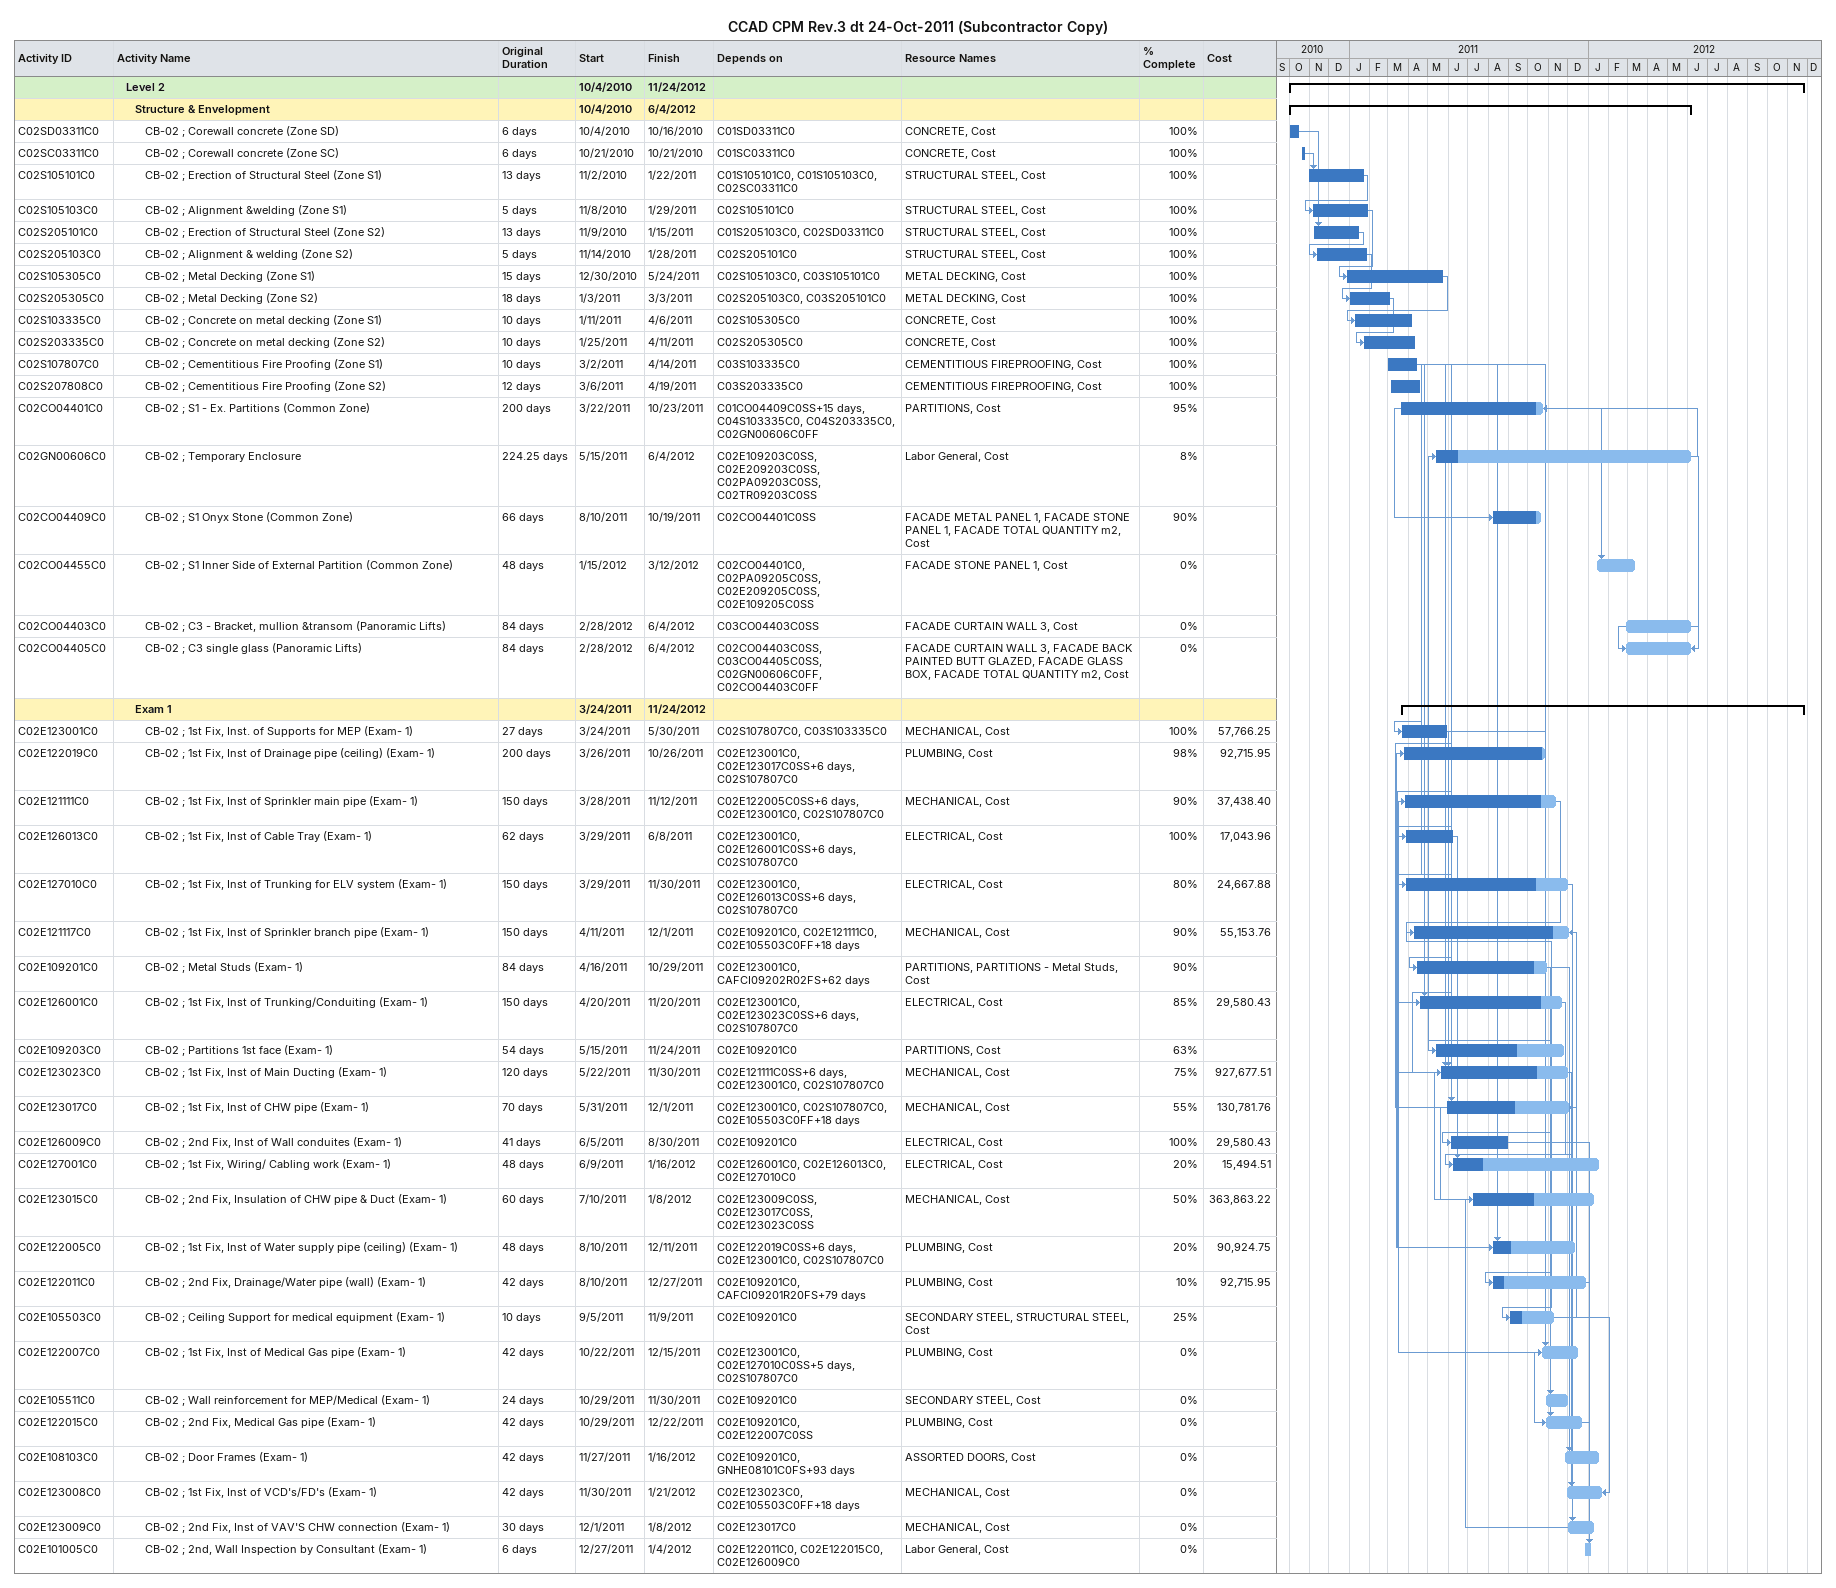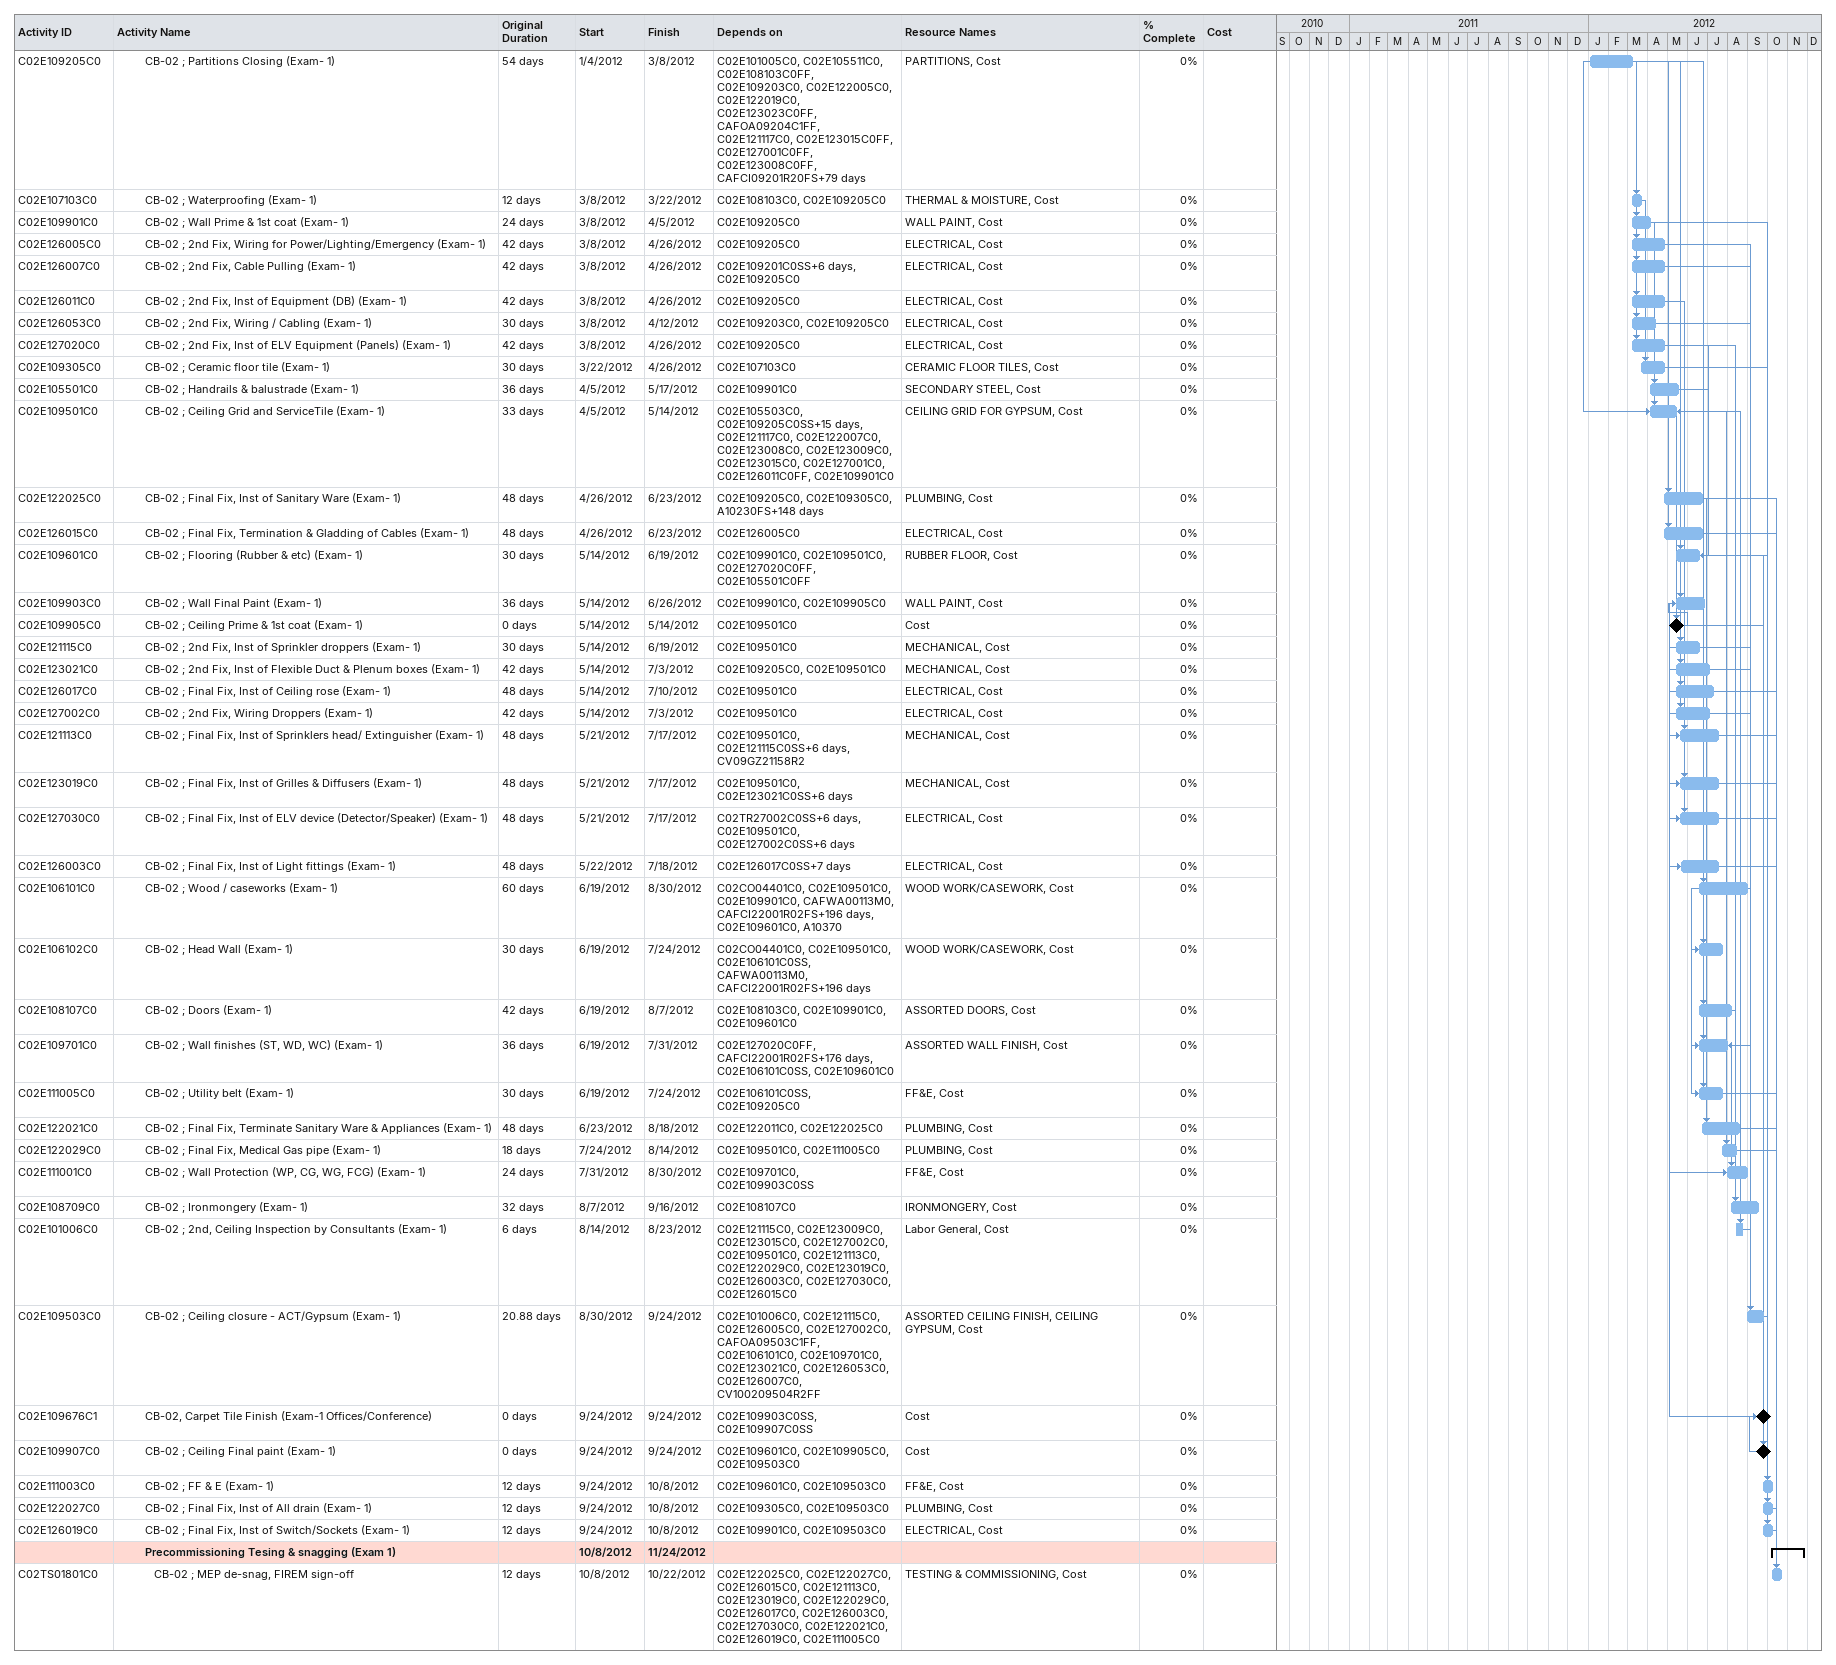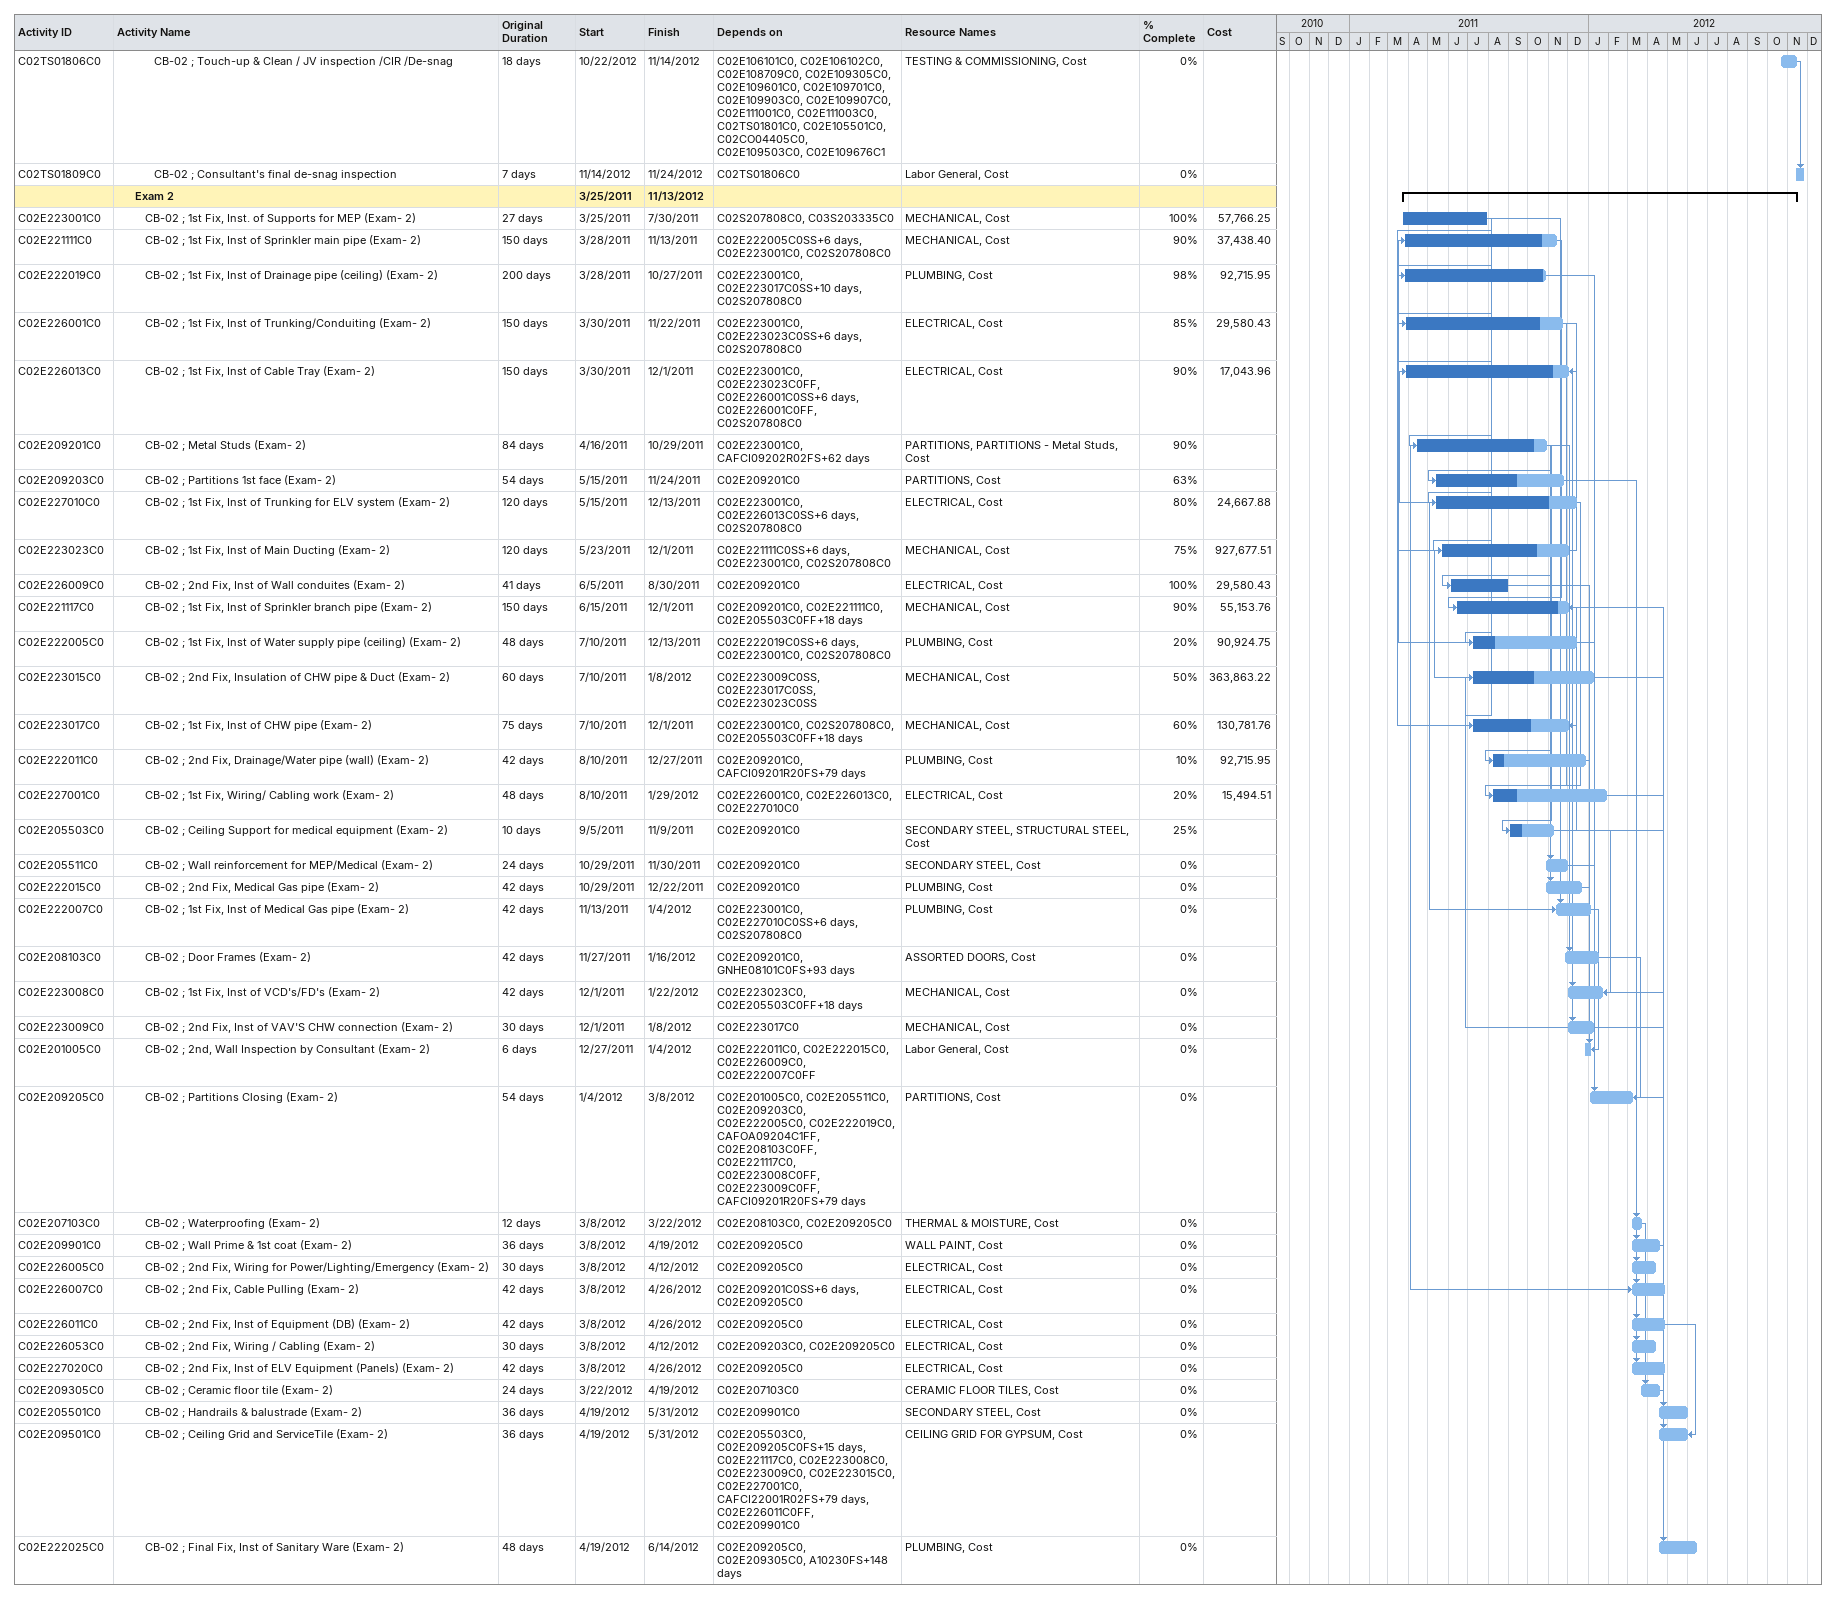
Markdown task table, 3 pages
CCAD CPM Rev.3 dt 24-Oct-2011 (Subcontractor Copy)

| ID | Level | Task | Original duration | Start | Finish | Predecessors | Resources | % complete | Cost |
|---|---|---|---|---|---|---|---|---|---|
|  | 2 | **Level 2** |  | 2010-10-04 | 2012-11-24 |  |  |  |  |
|  | 3 | **Structure & Envelopment** |  | 2010-10-04 | 2012-06-04 |  |  |  |  |
| C02SD03311C0 | 4 | CB-02 ; Corewall concrete (Zone SD) | 6d | 2010-10-04 | 2010-10-16 | C01SD03311C0 | CONCRETE, Cost | 100 |  |
| C02SC03311C0 | 4 | CB-02 ; Corewall concrete (Zone SC) | 6d | 2010-10-21 | 2010-10-21 | C01SC03311C0 | CONCRETE, Cost | 100 |  |
| C02S105101C0 | 4 | CB-02 ; Erection of Structural Steel (Zone S1) | 13d | 2010-11-02 | 2011-01-22 | C01S105101C0, C01S105103C0, C02SC03311C0 | STRUCTURAL STEEL, Cost | 100 |  |
| C02S105103C0 | 4 | CB-02 ; Alignment &welding (Zone S1) | 5d | 2010-11-08 | 2011-01-29 | C02S105101C0 | STRUCTURAL STEEL, Cost | 100 |  |
| C02S205101C0 | 4 | CB-02 ; Erection of Structural Steel (Zone S2) | 13d | 2010-11-09 | 2011-01-15 | C01S205103C0, C02SD03311C0 | STRUCTURAL STEEL, Cost | 100 |  |
| C02S205103C0 | 4 | CB-02 ; Alignment & welding (Zone S2) | 5d | 2010-11-14 | 2011-01-28 | C02S205101C0 | STRUCTURAL STEEL, Cost | 100 |  |
| C02S105305C0 | 4 | CB-02 ; Metal Decking (Zone S1) | 15d | 2010-12-30 | 2011-05-24 | C02S105103C0, C03S105101C0 | METAL DECKING, Cost | 100 |  |
| C02S205305C0 | 4 | CB-02 ; Metal Decking (Zone S2) | 18d | 2011-01-03 | 2011-03-03 | C02S205103C0, C03S205101C0 | METAL DECKING, Cost | 100 |  |
| C02S103335C0 | 4 | CB-02 ; Concrete on metal decking (Zone S1) | 10d | 2011-01-11 | 2011-04-06 | C02S105305C0 | CONCRETE, Cost | 100 |  |
| C02S203335C0 | 4 | CB-02 ; Concrete on metal decking (Zone S2) | 10d | 2011-01-25 | 2011-04-11 | C02S205305C0 | CONCRETE, Cost | 100 |  |
| C02S107807C0 | 4 | CB-02 ; Cementitious Fire Proofing (Zone S1) | 10d | 2011-03-02 | 2011-04-14 | C03S103335C0 | CEMENTITIOUS FIREPROOFING, Cost | 100 |  |
| C02S207808C0 | 4 | CB-02 ; Cementitious Fire Proofing (Zone S2) | 12d | 2011-03-06 | 2011-04-19 | C03S203335C0 | CEMENTITIOUS FIREPROOFING, Cost | 100 |  |
| C02CO04401C0 | 4 | CB-02 ; S1 - Ex. Partitions (Common Zone) | 200d | 2011-03-22 | 2011-10-23 | C01CO04409C0SS+15d, C04S103335C0, C04S203335C0, C02GN00606C0FF | PARTITIONS, Cost | 95 |  |
| C02GN00606C0 | 4 | CB-02 ; Temporary Enclosure | 224.25d | 2011-05-15 | 2012-06-04 | C02E109203C0SS, C02E209203C0SS, C02PA09203C0SS, C02TR09203C0SS | Labor General, Cost | 8 |  |
| C02CO04409C0 | 4 | CB-02 ; S1 Onyx Stone (Common Zone) | 66d | 2011-08-10 | 2011-10-19 | C02CO04401C0SS | FACADE METAL PANEL 1, FACADE STONE PANEL 1, FACADE TOTAL QUANTITY m2, Cost | 90 |  |
| C02CO04455C0 | 4 | CB-02 ; S1 Inner Side of External Partition (Common Zone) | 48d | 2012-01-15 | 2012-03-12 | C02CO04401C0, C02PA09205C0SS, C02E209205C0SS, C02E109205C0SS | FACADE STONE PANEL 1, Cost | 0 |  |
| C02CO04403C0 | 4 | CB-02 ; C3 - Bracket, mullion &transom (Panoramic Lifts) | 84d | 2012-02-28 | 2012-06-04 | C03CO04403C0SS | FACADE CURTAIN WALL 3, Cost | 0 |  |
| C02CO04405C0 | 4 | CB-02 ; C3 single glass (Panoramic Lifts) | 84d | 2012-02-28 | 2012-06-04 | C02CO04403C0SS, C03CO04405C0SS, C02GN00606C0FF, C02CO04403C0FF | FACADE CURTAIN WALL 3, FACADE BACK PAINTED BUTT GLAZED, FACADE GLASS BOX, FACADE TOTAL QUANTITY m2, Cost | 0 |  |
|  | 3 | **Exam 1** |  | 2011-03-24 | 2012-11-24 |  |  |  |  |
| C02E123001C0 | 4 | CB-02 ; 1st Fix, Inst. of Supports for MEP (Exam- 1) | 27d | 2011-03-24 | 2011-05-30 | C02S107807C0, C03S103335C0 | MECHANICAL, Cost | 100 | 57766.25 |
| C02E122019C0 | 4 | CB-02 ; 1st Fix, Inst of Drainage pipe (ceiling) (Exam- 1) | 200d | 2011-03-26 | 2011-10-26 | C02E123001C0, C02E123017C0SS+6d, C02S107807C0 | PLUMBING, Cost | 98 | 92715.95 |
| C02E121111C0 | 4 | CB-02 ; 1st Fix, Inst of Sprinkler main pipe (Exam- 1) | 150d | 2011-03-28 | 2011-11-12 | C02E122005C0SS+6d, C02E123001C0, C02S107807C0 | MECHANICAL, Cost | 90 | 37438.40 |
| C02E126013C0 | 4 | CB-02 ; 1st Fix, Inst of Cable Tray (Exam- 1) | 62d | 2011-03-29 | 2011-06-08 | C02E123001C0, C02E126001C0SS+6d, C02S107807C0 | ELECTRICAL, Cost | 100 | 17043.96 |
| C02E127010C0 | 4 | CB-02 ; 1st Fix, Inst of Trunking for ELV system (Exam- 1) | 150d | 2011-03-29 | 2011-11-30 | C02E123001C0, C02E126013C0SS+6d, C02S107807C0 | ELECTRICAL, Cost | 80 | 24667.88 |
| C02E121117C0 | 4 | CB-02 ; 1st Fix, Inst of Sprinkler branch pipe (Exam- 1) | 150d | 2011-04-11 | 2011-12-01 | C02E109201C0, C02E121111C0, C02E105503C0FF+18d | MECHANICAL, Cost | 90 | 55153.76 |
| C02E109201C0 | 4 | CB-02 ; Metal Studs (Exam- 1) | 84d | 2011-04-16 | 2011-10-29 | C02E123001C0, CAFCI09202R02FS+62d | PARTITIONS, PARTITIONS - Metal Studs, Cost | 90 |  |
| C02E126001C0 | 4 | CB-02 ; 1st Fix, Inst of Trunking/Conduiting (Exam- 1) | 150d | 2011-04-20 | 2011-11-20 | C02E123001C0, C02E123023C0SS+6d, C02S107807C0 | ELECTRICAL, Cost | 85 | 29580.43 |
| C02E109203C0 | 4 | CB-02 ; Partitions 1st face (Exam- 1) | 54d | 2011-05-15 | 2011-11-24 | C02E109201C0 | PARTITIONS, Cost | 63 |  |
| C02E123023C0 | 4 | CB-02 ; 1st Fix, Inst of Main Ducting (Exam- 1) | 120d | 2011-05-22 | 2011-11-30 | C02E121111C0SS+6d, C02E123001C0, C02S107807C0 | MECHANICAL, Cost | 75 | 927677.51 |
| C02E123017C0 | 4 | CB-02 ; 1st Fix, Inst of CHW pipe (Exam- 1) | 70d | 2011-05-31 | 2011-12-01 | C02E123001C0, C02S107807C0, C02E105503C0FF+18d | MECHANICAL, Cost | 55 | 130781.76 |
| C02E126009C0 | 4 | CB-02 ; 2nd Fix, Inst of Wall conduites (Exam- 1) | 41d | 2011-06-05 | 2011-08-30 | C02E109201C0 | ELECTRICAL, Cost | 100 | 29580.43 |
| C02E127001C0 | 4 | CB-02 ; 1st Fix, Wiring/ Cabling work (Exam- 1) | 48d | 2011-06-09 | 2012-01-16 | C02E126001C0, C02E126013C0, C02E127010C0 | ELECTRICAL, Cost | 20 | 15494.51 |
| C02E123015C0 | 4 | CB-02 ; 2nd Fix, Insulation of CHW pipe & Duct (Exam- 1) | 60d | 2011-07-10 | 2012-01-08 | C02E123009C0SS, C02E123017C0SS, C02E123023C0SS | MECHANICAL, Cost | 50 | 363863.22 |
| C02E122005C0 | 4 | CB-02 ; 1st Fix, Inst of Water supply pipe (ceiling) (Exam- 1) | 48d | 2011-08-10 | 2011-12-11 | C02E122019C0SS+6d, C02E123001C0, C02S107807C0 | PLUMBING, Cost | 20 | 90924.75 |
| C02E122011C0 | 4 | CB-02 ; 2nd Fix, Drainage/Water pipe (wall) (Exam- 1) | 42d | 2011-08-10 | 2011-12-27 | C02E109201C0, CAFCI09201R20FS+79d | PLUMBING, Cost | 10 | 92715.95 |
| C02E105503C0 | 4 | CB-02 ; Ceiling Support for medical equipment (Exam- 1) | 10d | 2011-09-05 | 2011-11-09 | C02E109201C0 | SECONDARY STEEL, STRUCTURAL STEEL, Cost | 25 |  |
| C02E122007C0 | 4 | CB-02 ; 1st Fix, Inst of Medical Gas pipe (Exam- 1) | 42d | 2011-10-22 | 2011-12-15 | C02E123001C0, C02E127010C0SS+5d, C02S107807C0 | PLUMBING, Cost | 0 |  |
| C02E105511C0 | 4 | CB-02 ; Wall reinforcement for MEP/Medical (Exam- 1) | 24d | 2011-10-29 | 2011-11-30 | C02E109201C0 | SECONDARY STEEL, Cost | 0 |  |
| C02E122015C0 | 4 | CB-02 ; 2nd Fix, Medical Gas pipe (Exam- 1) | 42d | 2011-10-29 | 2011-12-22 | C02E109201C0, C02E122007C0SS | PLUMBING, Cost | 0 |  |
| C02E108103C0 | 4 | CB-02 ; Door Frames (Exam- 1) | 42d | 2011-11-27 | 2012-01-16 | C02E109201C0, GNHE08101C0FS+93d | ASSORTED DOORS, Cost | 0 |  |
| C02E123008C0 | 4 | CB-02 ; 1st Fix, Inst of VCD's/FD's (Exam- 1) | 42d | 2011-11-30 | 2012-01-21 | C02E123023C0, C02E105503C0FF+18d | MECHANICAL, Cost | 0 |  |
| C02E123009C0 | 4 | CB-02 ; 2nd Fix, Inst of VAV'S CHW connection (Exam- 1) | 30d | 2011-12-01 | 2012-01-08 | C02E123017C0 | MECHANICAL, Cost | 0 |  |
| C02E101005C0 | 4 | CB-02 ; 2nd, Wall Inspection by Consultant (Exam- 1) | 6d | 2011-12-27 | 2012-01-04 | C02E122011C0, C02E122015C0, C02E126009C0 | Labor General, Cost | 0 |  |
| C02E109205C0 | 4 | CB-02 ; Partitions Closing (Exam- 1) | 54d | 2012-01-04 | 2012-03-08 | C02E101005C0, C02E105511C0, C02E108103C0FF, C02E109203C0, C02E122005C0, C02E122019C0, C02E123023C0FF, CAFOA09204C1FF, C02E121117C0, C02E123015C0FF, C02E127001C0FF, C02E123008C0FF, CAFCI09201R20FS+79d | PARTITIONS, Cost | 0 |  |
| C02E107103C0 | 4 | CB-02 ; Waterproofing (Exam- 1) | 12d | 2012-03-08 | 2012-03-22 | C02E108103C0, C02E109205C0 | THERMAL & MOISTURE, Cost | 0 |  |
| C02E109901C0 | 4 | CB-02 ; Wall Prime & 1st coat (Exam- 1) | 24d | 2012-03-08 | 2012-04-05 | C02E109205C0 | WALL PAINT, Cost | 0 |  |
| C02E126005C0 | 4 | CB-02 ; 2nd Fix, Wiring for Power/Lighting/Emergency (Exam- 1) | 42d | 2012-03-08 | 2012-04-26 | C02E109205C0 | ELECTRICAL, Cost | 0 |  |
| C02E126007C0 | 4 | CB-02 ; 2nd Fix, Cable Pulling (Exam- 1) | 42d | 2012-03-08 | 2012-04-26 | C02E109201C0SS+6d, C02E109205C0 | ELECTRICAL, Cost | 0 |  |
| C02E126011C0 | 4 | CB-02 ; 2nd Fix, Inst of Equipment (DB) (Exam- 1) | 42d | 2012-03-08 | 2012-04-26 | C02E109205C0 | ELECTRICAL, Cost | 0 |  |
| C02E126053C0 | 4 | CB-02 ; 2nd Fix, Wiring / Cabling (Exam- 1) | 30d | 2012-03-08 | 2012-04-12 | C02E109203C0, C02E109205C0 | ELECTRICAL, Cost | 0 |  |
| C02E127020C0 | 4 | CB-02 ; 2nd Fix, Inst of ELV Equipment (Panels) (Exam- 1) | 42d | 2012-03-08 | 2012-04-26 | C02E109205C0 | ELECTRICAL, Cost | 0 |  |
| C02E109305C0 | 4 | CB-02 ; Ceramic floor tile (Exam- 1) | 30d | 2012-03-22 | 2012-04-26 | C02E107103C0 | CERAMIC FLOOR TILES, Cost | 0 |  |
| C02E105501C0 | 4 | CB-02 ; Handrails & balustrade (Exam- 1) | 36d | 2012-04-05 | 2012-05-17 | C02E109901C0 | SECONDARY STEEL, Cost | 0 |  |
| C02E109501C0 | 4 | CB-02 ; Ceiling Grid and ServiceTile (Exam- 1) | 33d | 2012-04-05 | 2012-05-14 | C02E105503C0, C02E109205C0SS+15d, C02E121117C0, C02E122007C0, C02E123008C0, C02E123009C0, C02E123015C0, C02E127001C0, C02E126011C0FF, C02E109901C0 | CEILING GRID FOR GYPSUM, Cost | 0 |  |
| C02E122025C0 | 4 | CB-02 ; Final Fix, Inst of Sanitary Ware (Exam- 1) | 48d | 2012-04-26 | 2012-06-23 | C02E109205C0, C02E109305C0, A10230FS+148d | PLUMBING, Cost | 0 |  |
| C02E126015C0 | 4 | CB-02 ; Final Fix, Termination & Gladding of Cables (Exam- 1) | 48d | 2012-04-26 | 2012-06-23 | C02E126005C0 | ELECTRICAL, Cost | 0 |  |
| C02E109601C0 | 4 | CB-02 ; Flooring (Rubber & etc) (Exam- 1) | 30d | 2012-05-14 | 2012-06-19 | C02E109901C0, C02E109501C0, C02E127020C0FF, C02E105501C0FF | RUBBER FLOOR, Cost | 0 |  |
| C02E109903C0 | 4 | CB-02 ; Wall Final Paint (Exam- 1) | 36d | 2012-05-14 | 2012-06-26 | C02E109901C0, C02E109905C0 | WALL PAINT, Cost | 0 |  |
| C02E109905C0 | 4 | CB-02 ; Ceiling Prime & 1st coat (Exam- 1) | 0d | 2012-05-14 | 2012-05-14 | C02E109501C0 | Cost | 0 |  |
| C02E121115C0 | 4 | CB-02 ; 2nd Fix, Inst of Sprinkler droppers (Exam- 1) | 30d | 2012-05-14 | 2012-06-19 | C02E109501C0 | MECHANICAL, Cost | 0 |  |
| C02E123021C0 | 4 | CB-02 ; 2nd Fix, Inst of Flexible Duct & Plenum boxes (Exam- 1) | 42d | 2012-05-14 | 2012-07-03 | C02E109205C0, C02E109501C0 | MECHANICAL, Cost | 0 |  |
| C02E126017C0 | 4 | CB-02 ; Final Fix, Inst of Ceiling rose (Exam- 1) | 48d | 2012-05-14 | 2012-07-10 | C02E109501C0 | ELECTRICAL, Cost | 0 |  |
| C02E127002C0 | 4 | CB-02 ; 2nd Fix, Wiring Droppers (Exam- 1) | 42d | 2012-05-14 | 2012-07-03 | C02E109501C0 | ELECTRICAL, Cost | 0 |  |
| C02E121113C0 | 4 | CB-02 ; Final Fix, Inst of Sprinklers head/ Extinguisher (Exam- 1) | 48d | 2012-05-21 | 2012-07-17 | C02E109501C0, C02E121115C0SS+6d, CV09GZ21158R2 | MECHANICAL, Cost | 0 |  |
| C02E123019C0 | 4 | CB-02 ; Final Fix, Inst of Grilles & Diffusers (Exam- 1) | 48d | 2012-05-21 | 2012-07-17 | C02E109501C0, C02E123021C0SS+6d | MECHANICAL, Cost | 0 |  |
| C02E127030C0 | 4 | CB-02 ; Final Fix, Inst of ELV device (Detector/Speaker) (Exam- 1) | 48d | 2012-05-21 | 2012-07-17 | C02TR27002C0SS+6d, C02E109501C0, C02E127002C0SS+6d | ELECTRICAL, Cost | 0 |  |
| C02E126003C0 | 4 | CB-02 ; Final Fix, Inst of Light fittings (Exam- 1) | 48d | 2012-05-22 | 2012-07-18 | C02E126017C0SS+7d | ELECTRICAL, Cost | 0 |  |
| C02E106101C0 | 4 | CB-02 ; Wood / caseworks (Exam- 1) | 60d | 2012-06-19 | 2012-08-30 | C02CO04401C0, C02E109501C0, C02E109901C0, CAFWA00113M0, CAFCI22001R02FS+196d, C02E109601C0, A10370 | WOOD WORK/CASEWORK, Cost | 0 |  |
| C02E106102C0 | 4 | CB-02 ; Head Wall (Exam- 1) | 30d | 2012-06-19 | 2012-07-24 | C02CO04401C0, C02E109501C0, C02E106101C0SS, CAFWA00113M0, CAFCI22001R02FS+196d | WOOD WORK/CASEWORK, Cost | 0 |  |
| C02E108107C0 | 4 | CB-02 ; Doors (Exam- 1) | 42d | 2012-06-19 | 2012-08-07 | C02E108103C0, C02E109901C0, C02E109601C0 | ASSORTED DOORS, Cost | 0 |  |
| C02E109701C0 | 4 | CB-02 ; Wall finishes (ST, WD, WC) (Exam- 1) | 36d | 2012-06-19 | 2012-07-31 | C02E127020C0FF, CAFCI22001R02FS+176d, C02E106101C0SS, C02E109601C0 | ASSORTED WALL FINISH, Cost | 0 |  |
| C02E111005C0 | 4 | CB-02 ; Utility belt (Exam- 1) | 30d | 2012-06-19 | 2012-07-24 | C02E106101C0SS, C02E109205C0 | FF&E, Cost | 0 |  |
| C02E122021C0 | 4 | CB-02 ; Final Fix, Terminate Sanitary Ware & Appliances (Exam- 1) | 48d | 2012-06-23 | 2012-08-18 | C02E122011C0, C02E122025C0 | PLUMBING, Cost | 0 |  |
| C02E122029C0 | 4 | CB-02 ; Final Fix, Medical Gas pipe (Exam- 1) | 18d | 2012-07-24 | 2012-08-14 | C02E109501C0, C02E111005C0 | PLUMBING, Cost | 0 |  |
| C02E111001C0 | 4 | CB-02 ; Wall Protection (WP, CG, WG, FCG) (Exam- 1) | 24d | 2012-07-31 | 2012-08-30 | C02E109701C0, C02E109903C0SS | FF&E, Cost | 0 |  |
| C02E108709C0 | 4 | CB-02 ; Ironmongery (Exam- 1) | 32d | 2012-08-07 | 2012-09-16 | C02E108107C0 | IRONMONGERY, Cost | 0 |  |
| C02E101006C0 | 4 | CB-02 ; 2nd, Ceiling Inspection by Consultants (Exam- 1) | 6d | 2012-08-14 | 2012-08-23 | C02E121115C0, C02E123009C0, C02E123015C0, C02E127002C0, C02E109501C0, C02E121113C0, C02E122029C0, C02E123019C0, C02E126003C0, C02E127030C0, C02E126015C0 | Labor General, Cost | 0 |  |
| C02E109503C0 | 4 | CB-02 ; Ceiling closure - ACT/Gypsum (Exam- 1) | 20.88d | 2012-08-30 | 2012-09-24 | C02E101006C0, C02E121115C0, C02E126005C0, C02E127002C0, CAFOA09503C1FF, C02E106101C0, C02E109701C0, C02E123021C0, C02E126053C0, C02E126007C0, CV100209504R2FF | ASSORTED CEILING FINISH, CEILING GYPSUM, Cost | 0 |  |
| C02E109676C1 | 4 | CB-02, Carpet Tile Finish (Exam-1 Offices/Conference) | 0d | 2012-09-24 | 2012-09-24 | C02E109903C0SS, C02E109907C0SS | Cost | 0 |  |
| C02E109907C0 | 4 | CB-02 ; Ceiling Final paint (Exam- 1) | 0d | 2012-09-24 | 2012-09-24 | C02E109601C0, C02E109905C0, C02E109503C0 | Cost | 0 |  |
| C02E111003C0 | 4 | CB-02 ; FF & E (Exam- 1) | 12d | 2012-09-24 | 2012-10-08 | C02E109601C0, C02E109503C0 | FF&E, Cost | 0 |  |
| C02E122027C0 | 4 | CB-02 ; Final Fix, Inst of All drain (Exam- 1) | 12d | 2012-09-24 | 2012-10-08 | C02E109305C0, C02E109503C0 | PLUMBING, Cost | 0 |  |
| C02E126019C0 | 4 | CB-02 ; Final Fix, Inst of Switch/Sockets (Exam- 1) | 12d | 2012-09-24 | 2012-10-08 | C02E109901C0, C02E109503C0 | ELECTRICAL, Cost | 0 |  |
|  | 4 | **Precommissioning Tesing & snagging (Exam 1)** |  | 2012-10-08 | 2012-11-24 |  |  |  |  |
| C02TS01801C0 | 5 | CB-02 ; MEP de-snag, FIREM sign-off | 12d | 2012-10-08 | 2012-10-22 | C02E122025C0, C02E122027C0, C02E126015C0, C02E121113C0, C02E123019C0, C02E122029C0, C02E126017C0, C02E126003C0, C02E127030C0, C02E122021C0, C02E126019C0, C02E111005C0 | TESTING & COMMISSIONING, Cost | 0 |  |
| C02TS01806C0 | 5 | CB-02 ; Touch-up & Clean / JV inspection /CIR /De-snag | 18d | 2012-10-22 | 2012-11-14 | C02E106101C0, C02E106102C0, C02E108709C0, C02E109305C0, C02E109601C0, C02E109701C0, C02E109903C0, C02E109907C0, C02E111001C0, C02E111003C0, C02TS01801C0, C02E105501C0, C02CO04405C0, C02E109503C0, C02E109676C1 | TESTING & COMMISSIONING, Cost | 0 |  |
| C02TS01809C0 | 5 | CB-02 ; Consultant's final de-snag inspection | 7d | 2012-11-14 | 2012-11-24 | C02TS01806C0 | Labor General, Cost | 0 |  |
|  | 3 | **Exam 2** |  | 2011-03-25 | 2012-11-13 |  |  |  |  |
| C02E223001C0 | 4 | CB-02 ; 1st Fix, Inst. of Supports for MEP (Exam- 2) | 27d | 2011-03-25 | 2011-07-30 | C02S207808C0, C03S203335C0 | MECHANICAL, Cost | 100 | 57766.25 |
| C02E221111C0 | 4 | CB-02 ; 1st Fix, Inst of Sprinkler main pipe (Exam- 2) | 150d | 2011-03-28 | 2011-11-13 | C02E222005C0SS+6d, C02E223001C0, C02S207808C0 | MECHANICAL, Cost | 90 | 37438.40 |
| C02E222019C0 | 4 | CB-02 ; 1st Fix, Inst of Drainage pipe (ceiling) (Exam- 2) | 200d | 2011-03-28 | 2011-10-27 | C02E223001C0, C02E223017C0SS+10d, C02S207808C0 | PLUMBING, Cost | 98 | 92715.95 |
| C02E226001C0 | 4 | CB-02 ; 1st Fix, Inst of Trunking/Conduiting (Exam- 2) | 150d | 2011-03-30 | 2011-11-22 | C02E223001C0, C02E223023C0SS+6d, C02S207808C0 | ELECTRICAL, Cost | 85 | 29580.43 |
| C02E226013C0 | 4 | CB-02 ; 1st Fix, Inst of Cable Tray (Exam- 2) | 150d | 2011-03-30 | 2011-12-01 | C02E223001C0, C02E223023C0FF, C02E226001C0SS+6d, C02E226001C0FF, C02S207808C0 | ELECTRICAL, Cost | 90 | 17043.96 |
| C02E209201C0 | 4 | CB-02 ; Metal Studs (Exam- 2) | 84d | 2011-04-16 | 2011-10-29 | C02E223001C0, CAFCI09202R02FS+62d | PARTITIONS, PARTITIONS - Metal Studs, Cost | 90 |  |
| C02E209203C0 | 4 | CB-02 ; Partitions 1st face (Exam- 2) | 54d | 2011-05-15 | 2011-11-24 | C02E209201C0 | PARTITIONS, Cost | 63 |  |
| C02E227010C0 | 4 | CB-02 ; 1st Fix, Inst of Trunking for ELV system (Exam- 2) | 120d | 2011-05-15 | 2011-12-13 | C02E223001C0, C02E226013C0SS+6d, C02S207808C0 | ELECTRICAL, Cost | 80 | 24667.88 |
| C02E223023C0 | 4 | CB-02 ; 1st Fix, Inst of Main Ducting (Exam- 2) | 120d | 2011-05-23 | 2011-12-01 | C02E221111C0SS+6d, C02E223001C0, C02S207808C0 | MECHANICAL, Cost | 75 | 927677.51 |
| C02E226009C0 | 4 | CB-02 ; 2nd Fix, Inst of Wall conduites (Exam- 2) | 41d | 2011-06-05 | 2011-08-30 | C02E209201C0 | ELECTRICAL, Cost | 100 | 29580.43 |
| C02E221117C0 | 4 | CB-02 ; 1st Fix, Inst of Sprinkler branch pipe (Exam- 2) | 150d | 2011-06-15 | 2011-12-01 | C02E209201C0, C02E221111C0, C02E205503C0FF+18d | MECHANICAL, Cost | 90 | 55153.76 |
| C02E222005C0 | 4 | CB-02 ; 1st Fix, Inst of Water supply pipe (ceiling) (Exam- 2) | 48d | 2011-07-10 | 2011-12-13 | C02E222019C0SS+6d, C02E223001C0, C02S207808C0 | PLUMBING, Cost | 20 | 90924.75 |
| C02E223015C0 | 4 | CB-02 ; 2nd Fix, Insulation of CHW pipe & Duct (Exam- 2) | 60d | 2011-07-10 | 2012-01-08 | C02E223009C0SS, C02E223017C0SS, C02E223023C0SS | MECHANICAL, Cost | 50 | 363863.22 |
| C02E223017C0 | 4 | CB-02 ; 1st Fix, Inst of CHW pipe (Exam- 2) | 75d | 2011-07-10 | 2011-12-01 | C02E223001C0, C02S207808C0, C02E205503C0FF+18d | MECHANICAL, Cost | 60 | 130781.76 |
| C02E222011C0 | 4 | CB-02 ; 2nd Fix, Drainage/Water pipe (wall) (Exam- 2) | 42d | 2011-08-10 | 2011-12-27 | C02E209201C0, CAFCI09201R20FS+79d | PLUMBING, Cost | 10 | 92715.95 |
| C02E227001C0 | 4 | CB-02 ; 1st Fix, Wiring/ Cabling work (Exam- 2) | 48d | 2011-08-10 | 2012-01-29 | C02E226001C0, C02E226013C0, C02E227010C0 | ELECTRICAL, Cost | 20 | 15494.51 |
| C02E205503C0 | 4 | CB-02 ; Ceiling Support for medical equipment (Exam- 2) | 10d | 2011-09-05 | 2011-11-09 | C02E209201C0 | SECONDARY STEEL, STRUCTURAL STEEL, Cost | 25 |  |
| C02E205511C0 | 4 | CB-02 ; Wall reinforcement for MEP/Medical (Exam- 2) | 24d | 2011-10-29 | 2011-11-30 | C02E209201C0 | SECONDARY STEEL, Cost | 0 |  |
| C02E222015C0 | 4 | CB-02 ; 2nd Fix, Medical Gas pipe (Exam- 2) | 42d | 2011-10-29 | 2011-12-22 | C02E209201C0 | PLUMBING, Cost | 0 |  |
| C02E222007C0 | 4 | CB-02 ; 1st Fix, Inst of Medical Gas pipe (Exam- 2) | 42d | 2011-11-13 | 2012-01-04 | C02E223001C0, C02E227010C0SS+6d, C02S207808C0 | PLUMBING, Cost | 0 |  |
| C02E208103C0 | 4 | CB-02 ; Door Frames (Exam- 2) | 42d | 2011-11-27 | 2012-01-16 | C02E209201C0, GNHE08101C0FS+93d | ASSORTED DOORS, Cost | 0 |  |
| C02E223008C0 | 4 | CB-02 ; 1st Fix, Inst of VCD's/FD's (Exam- 2) | 42d | 2011-12-01 | 2012-01-22 | C02E223023C0, C02E205503C0FF+18d | MECHANICAL, Cost | 0 |  |
| C02E223009C0 | 4 | CB-02 ; 2nd Fix, Inst of VAV'S CHW connection (Exam- 2) | 30d | 2011-12-01 | 2012-01-08 | C02E223017C0 | MECHANICAL, Cost | 0 |  |
| C02E201005C0 | 4 | CB-02 ; 2nd, Wall Inspection by Consultant (Exam- 2) | 6d | 2011-12-27 | 2012-01-04 | C02E222011C0, C02E222015C0, C02E226009C0, C02E222007C0FF | Labor General, Cost | 0 |  |
| C02E209205C0 | 4 | CB-02 ; Partitions Closing (Exam- 2) | 54d | 2012-01-04 | 2012-03-08 | C02E201005C0, C02E205511C0, C02E209203C0, C02E222005C0, C02E222019C0, CAFOA09204C1FF, C02E208103C0FF, C02E221117C0, C02E223008C0FF, C02E223009C0FF, CAFCI09201R20FS+79d | PARTITIONS, Cost | 0 |  |
| C02E207103C0 | 4 | CB-02 ; Waterproofing (Exam- 2) | 12d | 2012-03-08 | 2012-03-22 | C02E208103C0, C02E209205C0 | THERMAL & MOISTURE, Cost | 0 |  |
| C02E209901C0 | 4 | CB-02 ; Wall Prime & 1st coat (Exam- 2) | 36d | 2012-03-08 | 2012-04-19 | C02E209205C0 | WALL PAINT, Cost | 0 |  |
| C02E226005C0 | 4 | CB-02 ; 2nd Fix, Wiring for Power/Lighting/Emergency (Exam- 2) | 30d | 2012-03-08 | 2012-04-12 | C02E209205C0 | ELECTRICAL, Cost | 0 |  |
| C02E226007C0 | 4 | CB-02 ; 2nd Fix, Cable Pulling (Exam- 2) | 42d | 2012-03-08 | 2012-04-26 | C02E209201C0SS+6d, C02E209205C0 | ELECTRICAL, Cost | 0 |  |
| C02E226011C0 | 4 | CB-02 ; 2nd Fix, Inst of Equipment (DB) (Exam- 2) | 42d | 2012-03-08 | 2012-04-26 | C02E209205C0 | ELECTRICAL, Cost | 0 |  |
| C02E226053C0 | 4 | CB-02 ; 2nd Fix, Wiring / Cabling (Exam- 2) | 30d | 2012-03-08 | 2012-04-12 | C02E209203C0, C02E209205C0 | ELECTRICAL, Cost | 0 |  |
| C02E227020C0 | 4 | CB-02 ; 2nd Fix, Inst of ELV Equipment (Panels) (Exam- 2) | 42d | 2012-03-08 | 2012-04-26 | C02E209205C0 | ELECTRICAL, Cost | 0 |  |
| C02E209305C0 | 4 | CB-02 ; Ceramic floor tile (Exam- 2) | 24d | 2012-03-22 | 2012-04-19 | C02E207103C0 | CERAMIC FLOOR TILES, Cost | 0 |  |
| C02E205501C0 | 4 | CB-02 ; Handrails & balustrade (Exam- 2) | 36d | 2012-04-19 | 2012-05-31 | C02E209901C0 | SECONDARY STEEL, Cost | 0 |  |
| C02E209501C0 | 4 | CB-02 ; Ceiling Grid and ServiceTile (Exam- 2) | 36d | 2012-04-19 | 2012-05-31 | C02E205503C0, C02E209205C0FS+15d, C02E221117C0, C02E223008C0, C02E223009C0, C02E223015C0, C02E227001C0, CAFCI22001R02FS+79d, C02E226011C0FF, C02E209901C0 | CEILING GRID FOR GYPSUM, Cost | 0 |  |
| C02E222025C0 | 4 | CB-02 ; Final Fix, Inst of Sanitary Ware (Exam- 2) | 48d | 2012-04-19 | 2012-06-14 | C02E209205C0, C02E209305C0, A10230FS+148d | PLUMBING, Cost | 0 |  |
